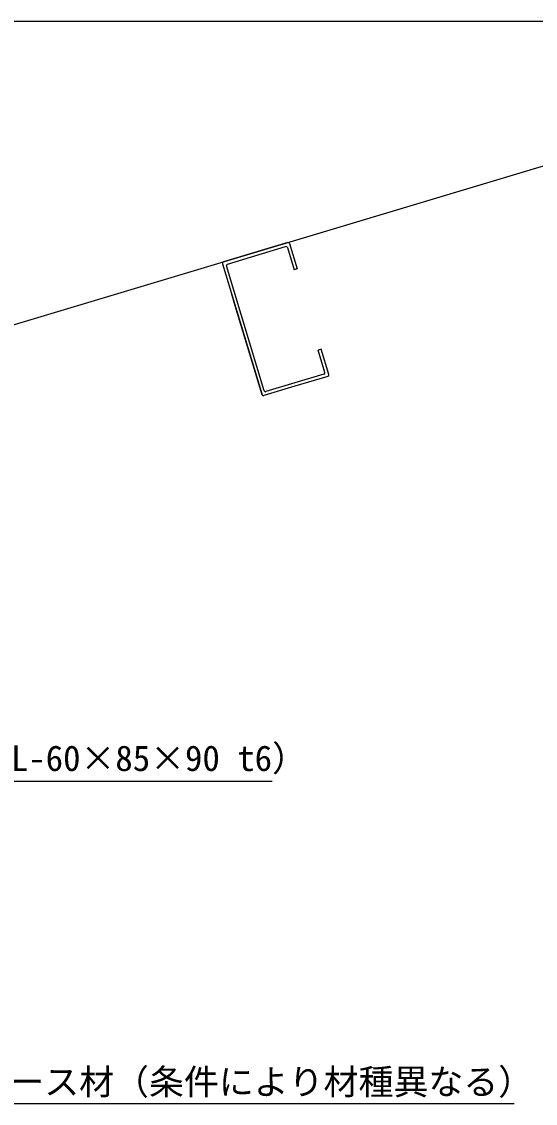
# Model space of a CAD drawing. Units: millimetres on the paper. Extents: x -204 to 206, y -141 to 144.
# Drawn here: x 105.8 to 142.6, y 66.9 to 144.4 of the extents above; entities that cross this region are included whole.
import ezdxf
from ezdxf.enums import TextEntityAlignment as Align

# ---------------------------------------------------------------- set-up
doc = ezdxf.new("R2010")
doc.units = ezdxf.units.MM
for name, color, linetype in [('1-0_断面', 134, 'Continuous'), ('1-2_文字', 134, 'Continuous'), ('F-0_図枠', 134, 'Continuous')]:
    doc.layers.add(name, color=color, linetype=linetype)
doc.styles.add('ＭＳ ゴシック', font='')
doc.styles.get('ＭＳ ゴシック').set_extended_font_data('MS Gothic')

msp = doc.modelspace()

# ---------------------------------------------------------------- linework, layer by layer
at = {"layer": '1-0_断面'}
for p, q in [((166.25, 141.028), (-23.269, 84.071)), ((124.863, 128.59), (120.266, 127.208)), ((120.553, 127.054), (124.709, 128.303)), ((124.834, 128.236), (125.314, 126.637)), ((124.988, 128.523), (125.534, 126.703)), ((120.199, 127.084), (123.02, 117.699)), ((123.174, 117.985), (120.486, 126.93)), ((125.534, 126.703), (125.314, 126.637)), ((122.876, 118.177), (120.861, 124.881)), ((123.02, 117.699), (121.034, 124.307)), ((127.261, 120.957), (127.041, 120.891)), ((127.808, 119.138), (127.261, 120.957)), ((127.522, 119.292), (127.041, 120.891)), ((127.455, 119.167), (123.298, 117.918)), ((127.741, 119.013), (125.37, 118.3)), ((122.94, 117.964), (122.876, 118.177)), ((125.37, 118.3), (123.144, 117.632))]:
    msp.add_line(p, q, dxfattribs=at)
for centre, start, end in [((124.738, 128.208), 16.72748, 106.72748), ((124.892, 128.494), 16.72748, 106.72748), ((120.295, 127.113), 106.72748, 196.72748), ((120.581, 126.959), 106.72748, 196.72748), ((127.426, 119.263), 286.72748, 16.72748), ((127.712, 119.109), 286.72748, 16.72748), ((123.27, 118.014), 196.72748, 286.72748), ((123.116, 117.727), 196.72748, 286.72748)]:
    msp.add_arc(centre, 0.1, start, end, dxfattribs=at)
at = {"layer": '1-2_文字'}
for p, q in [((85.019, 90.005), (123.738, 90.005)), ((99.964, 66.926), (141.074, 66.926))]:
    msp.add_line(p, q, dxfattribs=at)
at = {"layer": 'F-0_図枠'}
msp.add_line((206.295, 144.425), (-203.705, 144.425), dxfattribs=at)

# ---------------------------------------------------------------- texts
at = {"layer": '1-2_文字', "style": 'ＭＳ ゴシック'}
for s, p in [('アングルピース（L-60×85×90 t6）', (85.034, 90.187)), ('ブレース材（条件により材種異なる）', (99.924, 67.003))]:
    msp.add_text(s, height=1.833, dxfattribs=at).set_placement(p, align=Align.BOTTOM_LEFT)

doc.saveas('drawing.dxf')
